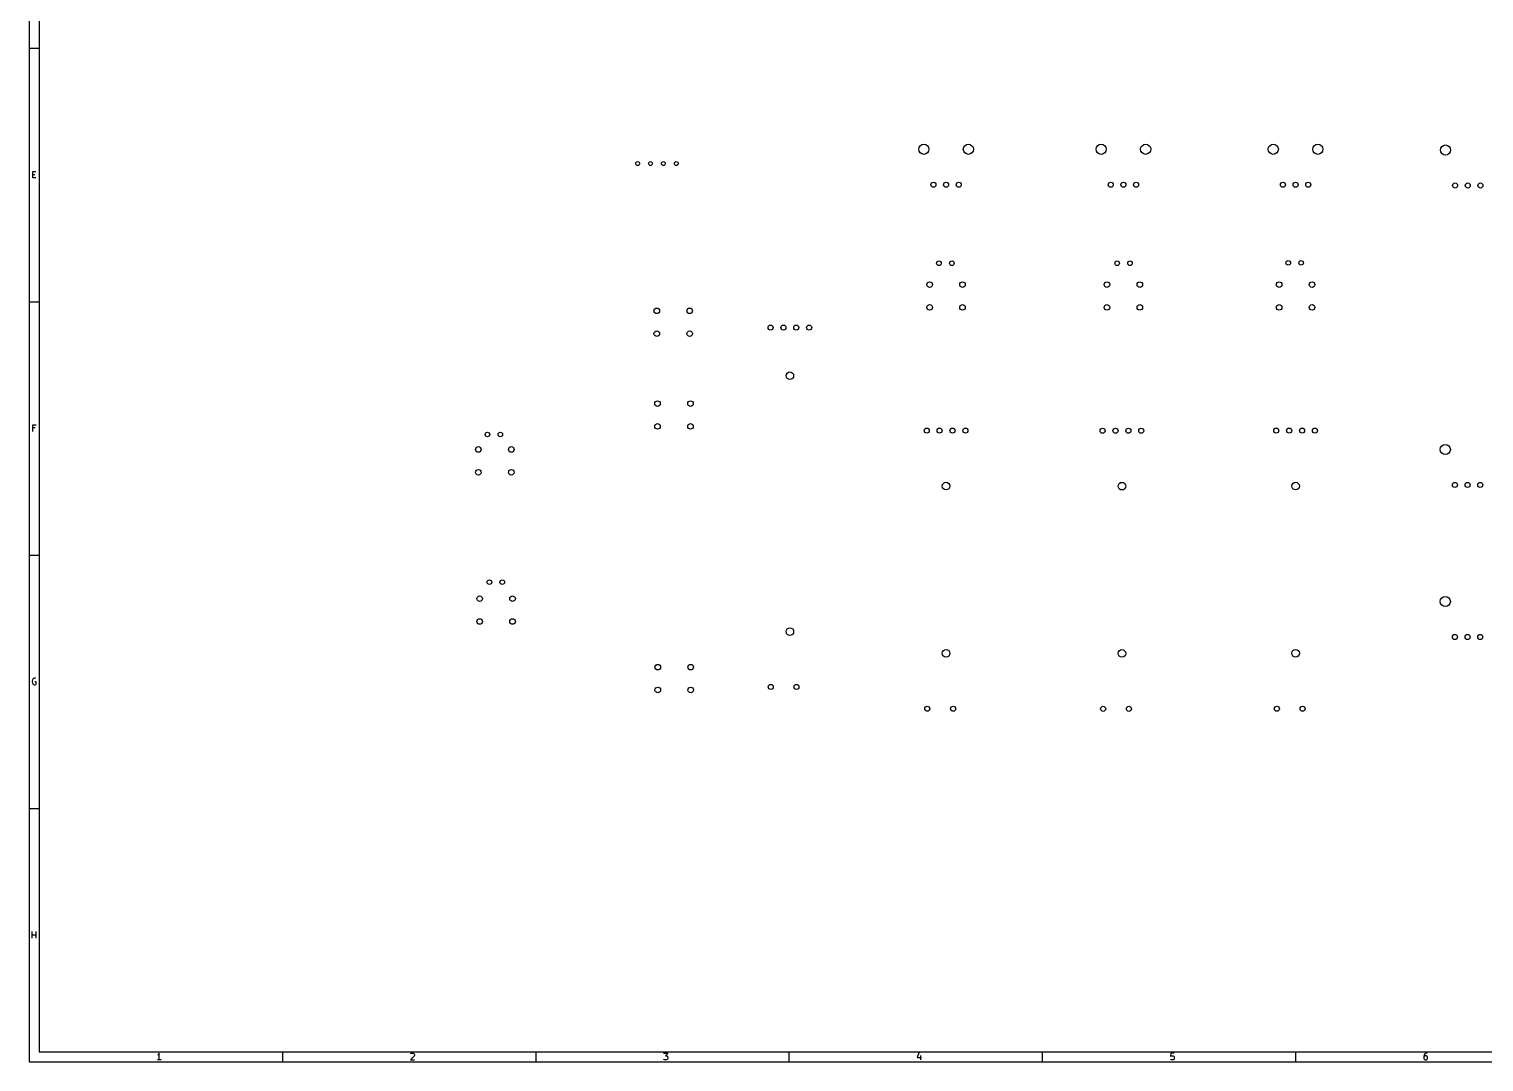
# Model space of a CAD drawing. Extents: x 10 to 584, y -410 to -10.
# Drawn here: x 10 to 297.2, y -410 to -206.2 of the extents above; entities that cross this region are included whole.
import ezdxf

# ---------------------------------------------------------------- set-up
doc = ezdxf.new("R2010")
doc.units = 0
doc.layers.add('BLACK', color=7, linetype='CONTINUOUS')

msp = doc.modelspace()

# ---------------------------------------------------------------- linework, layer by layer
at = {"layer": 'BLACK', "linetype": 'CONTINUOUS'}
for p, q in [((10, -10), (10, -409.989)), ((12, -12), (12, -407.989)), ((10, -210), (12, -210)), ((10.7214, -235.588), (10.7214, -234.288)), ((10.7214, -234.288), (11.3405, -234.288)), ((10.7214, -234.907), (11.1548, -234.907)), ((11.3405, -235.588), (10.7214, -235.588)), ((10, -260), (12, -260)), ((10.7524, -285.588), (10.7524, -284.288)), ((10.7524, -284.288), (11.3714, -284.288)), ((11.1857, -284.907), (10.7524, -284.907)), ((10, -310), (12, -310)), ((10.6595, -334.598), (10.5976, -334.845)), ((10.5976, -334.845), (10.5976, -335.031)), ((10.5976, -335.031), (10.6595, -335.279)), ((10.7214, -334.474), (10.6595, -334.598)), ((10.6595, -335.279), (10.7214, -335.402)), ((10.8452, -334.35), (10.7214, -334.474)), ((10.7214, -335.402), (10.8452, -335.526)), ((11.031, -334.288), (10.8452, -334.35)), ((10.8452, -335.526), (11.031, -335.588)), ((11.2167, -334.288), (11.031, -334.288)), ((11.031, -335.588), (11.1548, -335.588)), ((11.4024, -335.031), (11.1548, -335.031)), ((11.1548, -335.588), (11.3405, -335.526)), ((11.3405, -334.35), (11.2167, -334.288)), ((11.3405, -335.526), (11.4024, -335.464)), ((11.4024, -335.464), (11.4024, -335.031)), ((10, -360), (12, -360)), ((10.6286, -385.588), (10.6286, -384.288)), ((11.3714, -385.588), (11.3714, -384.288)), ((10.6286, -384.907), (11.3714, -384.907)), ((10, -409.989), (584.004, -409.989)), ((12, -407.989), (582.004, -407.989)), ((35.4464, -408.587), (35.3226, -408.649)), ((36.0655, -409.577), (35.3226, -409.577)), ((35.5702, -408.463), (35.4464, -408.587)), ((35.694, -408.277), (35.5702, -408.463)), ((35.694, -409.577), (35.694, -408.277)), ((60, -407.989), (60, -409.989)), ((86.0036, -408.834), (85.2607, -409.577)), ((85.2607, -409.577), (86.0655, -409.577)), ((85.3226, -408.401), (85.3845, -408.339)), ((85.3845, -408.339), (85.5083, -408.277)), ((85.5083, -408.277), (85.8179, -408.277)), ((85.8179, -408.277), (85.9417, -408.339)), ((85.9417, -408.339), (86.0036, -408.401)), ((86.0036, -408.401), (86.0655, -408.525)), ((86.0655, -408.649), (86.0036, -408.834)), ((86.0655, -408.525), (86.0655, -408.649)), ((110, -407.989), (110, -409.989)), ((135.261, -408.277), (136.065, -408.277)), ((135.323, -409.515), (135.261, -409.453)), ((135.446, -409.577), (135.323, -409.515)), ((135.818, -409.577), (135.446, -409.577)), ((136.065, -408.277), (135.632, -408.772)), ((135.632, -408.772), (135.818, -408.772)), ((135.818, -408.772), (135.942, -408.834)), ((135.942, -409.515), (135.818, -409.577)), ((135.942, -408.834), (136.004, -408.896)), ((136.004, -409.453), (135.942, -409.515)), ((136.004, -408.896), (136.065, -409.02)), ((136.065, -409.329), (136.004, -409.453)), ((136.065, -409.02), (136.065, -409.329)), ((160, -407.989), (160, -409.989)), ((185.632, -408.215), (185.323, -409.144)), ((185.323, -409.144), (186.127, -409.144)), ((185.942, -408.71), (185.942, -409.577)), ((210, -407.989), (210, -409.989)), ((235.385, -408.277), (235.323, -408.896)), ((235.323, -408.896), (235.385, -408.834)), ((235.385, -409.515), (235.323, -409.453)), ((236.004, -408.277), (235.385, -408.277)), ((235.385, -408.834), (235.508, -408.772)), ((235.508, -409.577), (235.385, -409.515)), ((235.508, -408.772), (235.818, -408.772)), ((235.818, -409.577), (235.508, -409.577)), ((235.818, -408.772), (235.942, -408.834)), ((235.942, -409.515), (235.818, -409.577)), ((235.942, -408.834), (236.004, -408.896)), ((236.004, -409.453), (235.942, -409.515)), ((236.004, -408.896), (236.065, -409.02)), ((236.065, -409.329), (236.004, -409.453)), ((236.065, -409.02), (236.065, -409.329)), ((260, -407.989), (260, -409.989)), ((285.385, -408.587), (285.323, -408.834)), ((285.323, -408.834), (285.323, -409.329)), ((285.385, -408.896), (285.323, -409.02)), ((285.323, -409.329), (285.385, -409.453)), ((285.508, -408.401), (285.385, -408.587)), ((285.446, -408.834), (285.385, -408.896)), ((285.385, -409.453), (285.446, -409.515)), ((285.57, -408.772), (285.446, -408.834)), ((285.446, -409.515), (285.57, -409.577)), ((285.57, -408.339), (285.508, -408.401)), ((285.694, -408.277), (285.57, -408.339)), ((285.818, -408.772), (285.57, -408.772)), ((285.57, -409.577), (285.818, -409.577)), ((285.942, -408.277), (285.694, -408.277)), ((285.942, -408.834), (285.818, -408.772)), ((285.818, -409.577), (285.942, -409.515)), ((286.004, -408.896), (285.942, -408.834)), ((285.942, -409.515), (286.004, -409.453)), ((286.065, -409.02), (286.004, -408.896)), ((286.004, -409.453), (286.065, -409.329)), ((286.065, -409.329), (286.065, -409.02))]:
    msp.add_line(p, q, dxfattribs=at)
at = {"layer": 'BLACK'}
for centre, radius in [((186.607, -229.923), 1), ((195.407, -229.923), 1), ((221.607, -229.923), 1), ((230.407, -229.923), 1), ((255.607, -229.923), 1), ((264.407, -229.923), 1), ((289.589, -230.069), 1), ((130.124, -232.74), 0.381), ((132.664, -232.74), 0.381), ((135.204, -232.74), 0.381), ((137.744, -232.74), 0.381), ((188.507, -236.923), 0.5), ((191.007, -236.923), 0.5), ((193.507, -236.923), 0.5), ((223.507, -236.923), 0.5), ((226.007, -236.923), 0.5), ((228.507, -236.923), 0.5), ((257.507, -236.923), 0.5), ((260.007, -236.923), 0.5), ((262.507, -236.923), 0.5), ((291.489, -237.069), 0.5), ((293.989, -237.069), 0.5), ((296.489, -237.069), 0.5), ((189.595, -252.411), 0.45), ((192.135, -252.411), 0.45), ((224.774, -252.411), 0.45), ((227.314, -252.411), 0.45), ((258.55, -252.34), 0.45), ((261.09, -252.34), 0.45), ((187.757, -256.623), 0.55), ((194.257, -256.623), 0.55), ((222.757, -256.623), 0.55), ((229.257, -256.623), 0.55), ((256.757, -256.623), 0.55), ((263.257, -256.623), 0.55), ((133.9, -261.8), 0.55), ((140.4, -261.8), 0.55), ((187.757, -261.123), 0.55), ((194.257, -261.123), 0.55), ((222.757, -261.123), 0.55), ((229.257, -261.123), 0.55), ((256.757, -261.123), 0.55), ((263.257, -261.123), 0.55), ((133.9, -266.3), 0.55), ((140.4, -266.3), 0.55), ((156.36, -265.1), 0.5), ((158.9, -265.1), 0.5), ((161.44, -265.1), 0.5), ((163.98, -265.1), 0.5), ((160.17, -274.6), 0.75), ((134.05, -280.1), 0.55), ((140.55, -280.1), 0.55), ((134.05, -284.6), 0.55), ((140.55, -284.6), 0.55), ((100.475, -286.2), 0.45), ((103.015, -286.2), 0.45), ((187.197, -285.441), 0.5), ((189.737, -285.441), 0.5), ((192.277, -285.441), 0.5), ((194.817, -285.441), 0.5), ((221.907, -285.461), 0.5), ((224.447, -285.461), 0.5), ((226.987, -285.461), 0.5), ((229.527, -285.461), 0.5), ((256.197, -285.441), 0.5), ((258.737, -285.441), 0.5), ((261.277, -285.441), 0.5), ((263.817, -285.441), 0.5), ((98.6836, -289.148), 0.55), ((105.184, -289.148), 0.55), ((289.559, -289.154), 1), ((98.6836, -293.648), 0.55), ((105.184, -293.648), 0.55), ((191.007, -296.373), 0.75), ((225.717, -296.393), 0.75), ((260.007, -296.373), 0.75), ((291.459, -296.154), 0.5), ((293.959, -296.154), 0.5), ((296.459, -296.154), 0.5), ((100.863, -315.341), 0.45), ((103.403, -315.341), 0.45), ((98.9354, -318.588), 0.55), ((105.435, -318.588), 0.55), ((289.559, -319.154), 1), ((98.9354, -323.088), 0.55), ((105.435, -323.088), 0.55), ((160.17, -325.1), 0.75), ((291.459, -326.154), 0.5), ((293.959, -326.154), 0.5), ((296.459, -326.154), 0.5), ((191.007, -329.373), 0.75), ((225.717, -329.393), 0.75), ((260.007, -329.373), 0.75), ((134.1, -332.1), 0.55), ((140.6, -332.1), 0.55), ((156.39, -336), 0.5), ((161.47, -336), 0.5), ((134.1, -336.6), 0.55), ((140.6, -336.6), 0.55), ((187.307, -340.305), 0.5), ((192.387, -340.305), 0.5), ((222.017, -340.325), 0.5), ((227.097, -340.325), 0.5), ((256.307, -340.305), 0.5), ((261.387, -340.305), 0.5)]:
    msp.add_circle(centre, radius, dxfattribs=at)

doc.saveas('drawing.dxf')
